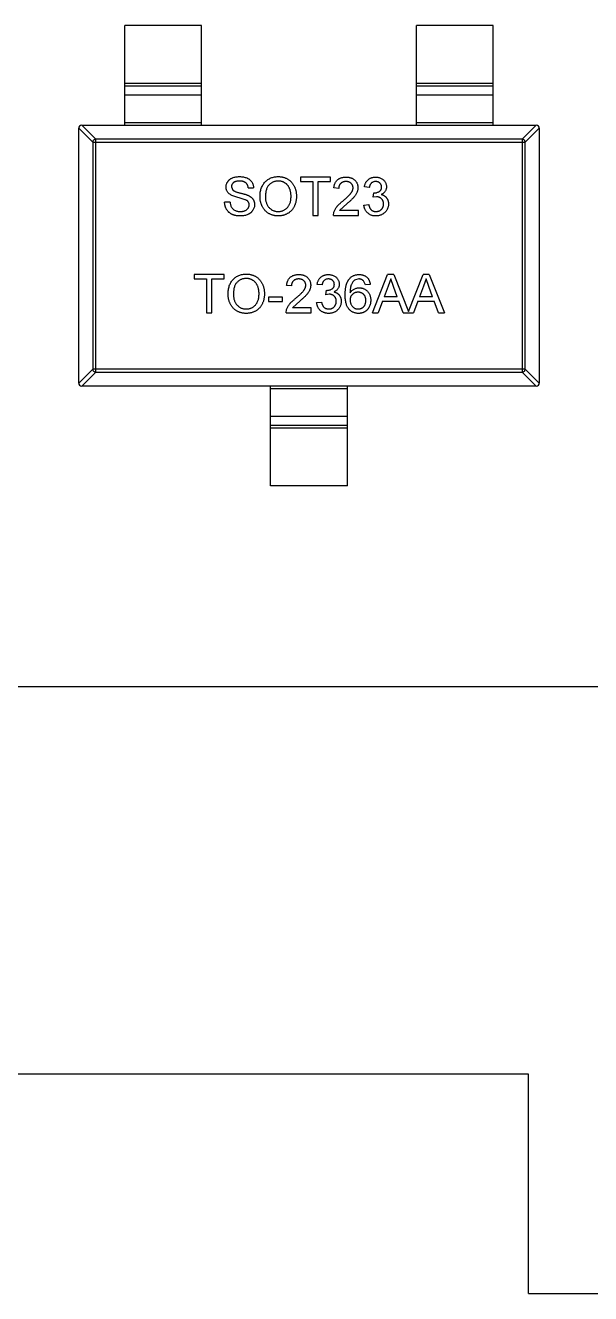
# Model space of a CAD drawing. Header units: inches. Extents: x 246 to 500, y -220 to -17.
# Drawn here: x 469.39 to 473.07, y -170.82 to -162.56 of the extents above; entities that cross this region are included whole.
import ezdxf

# ---------------------------------------------------------------- set-up
doc = ezdxf.new("R2010")
doc.units = ezdxf.units.IN
doc.header["$LTSCALE"] = 1.21
doc.header["$MEASUREMENT"] = 0
doc.layers.get('0').update_dxf_attribs({"linetype": 'CONTINUOUS'})

msp = doc.modelspace()

# ---------------------------------------------------------------- linework, layer by layer
at = {"color": 7, "linetype": 'Continuous'}
for p, q in [((470.54, -162.5586), (470.04, -162.5586)), ((470.04, -163.2086), (470.04, -162.5586)), ((470.54, -163.2086), (470.54, -162.5586)), ((472.44, -162.5586), (471.94, -162.5586)), ((471.94, -163.2086), (471.94, -162.5586)), ((472.44, -163.2086), (472.44, -162.5586)), ((470.04, -162.9347), (470.54, -162.9347)), ((470.54, -162.9545), (470.04, -162.9545)), ((471.94, -162.9347), (472.44, -162.9347)), ((472.44, -162.9545), (471.94, -162.9545)), ((470.54, -163.0126), (470.04, -163.0126)), ((472.44, -163.0126), (471.94, -163.0126)), ((469.7597, -163.2086), (469.8511, -163.3)), ((469.76, -163.2086), (472.72, -163.2086)), ((470.04, -163.1908), (470.54, -163.1908)), ((471.94, -163.1908), (472.44, -163.1908)), ((472.6289, -163.3), (472.7203, -163.2086)), ((469.8314, -163.3197), (469.74, -163.2283)), ((469.74, -164.8886), (469.74, -163.2286)), ((472.6289, -163.3), (469.8511, -163.3)), ((469.8511, -164.8172), (469.8511, -163.3)), ((472.6289, -163.3), (472.6289, -164.8172)), ((472.74, -163.2283), (472.6486, -163.3197)), ((472.74, -163.2286), (472.74, -164.8886)), ((469.8314, -163.3197), (472.6486, -163.3197)), ((469.8314, -163.3197), (469.8314, -164.7975)), ((472.6486, -164.7975), (472.6486, -163.3197)), ((471.3794, -163.5468), (471.1839, -163.5468)), ((471.1839, -163.5468), (471.1839, -163.5756)), ((471.3794, -163.5756), (471.3794, -163.5468)), ((470.7352, -163.6097), (470.7442, -163.6318)), ((470.8442, -163.6173), (470.8794, -163.6173)), ((471.1839, -163.5756), (471.264, -163.5756)), ((471.264, -163.5756), (471.264, -163.7968)), ((471.2993, -163.5756), (471.3794, -163.5756)), ((471.2993, -163.7968), (471.2993, -163.5756)), ((471.4339, -163.6205), (471.4019, -163.6173)), ((471.6326, -163.6141), (471.6006, -163.6109)), ((470.7256, -163.7102), (470.6903, -163.7102)), ((470.8239, -163.6938), (470.7368, -163.6661)), ((471.658, -163.6782), (471.6613, -163.6493)), ((471.6787, -163.6748), (471.658, -163.6782)), ((471.6613, -163.6493), (471.6659, -163.6497)), ((471.3987, -163.7968), (471.402, -163.7745)), ((471.4896, -163.7183), (471.4398, -163.7647)), ((471.5621, -163.7647), (471.4398, -163.7647)), ((471.5621, -163.7968), (471.5621, -163.7647)), ((471.5974, -163.7295), (471.6294, -163.7263)), ((471.264, -163.7968), (471.2993, -163.7968)), ((471.3987, -163.7968), (471.5621, -163.7968)), ((470.6871, -164.1814), (470.4916, -164.1814)), ((470.4916, -164.1814), (470.4916, -164.2102)), ((470.6871, -164.2102), (470.6871, -164.1814)), ((471.6529, -164.4314), (471.7522, -164.1814)), ((471.7919, -164.1814), (471.7522, -164.1814)), ((471.7919, -164.1814), (471.8874, -164.4219)), ((471.8874, -164.4219), (471.9829, -164.1814)), ((472.0227, -164.1814), (471.9829, -164.1814)), ((472.0227, -164.1814), (472.122, -164.4314)), ((470.4916, -164.2102), (470.5717, -164.2102)), ((470.5717, -164.2102), (470.5717, -164.4314)), ((470.607, -164.2102), (470.6871, -164.2102)), ((470.607, -164.4314), (470.607, -164.2102)), ((471.1262, -164.2551), (471.0942, -164.2519)), ((471.3249, -164.2487), (471.2929, -164.2455)), ((471.3503, -164.3128), (471.3536, -164.2839)), ((471.3536, -164.2839), (471.3582, -164.2843)), ((471.5648, -164.2102), (471.5375, -164.2176)), ((471.607, -164.2487), (471.5954, -164.223)), ((471.639, -164.2455), (471.607, -164.2487)), ((471.755, -164.2564), (471.7294, -164.3256)), ((471.7721, -164.2102), (471.755, -164.2564)), ((471.7904, -164.2599), (471.7721, -164.2102)), ((471.8147, -164.3256), (471.7904, -164.2599)), ((471.9857, -164.2564), (471.9602, -164.3256)), ((472.0028, -164.2102), (471.9857, -164.2564)), ((472.0212, -164.2599), (472.0028, -164.2102)), ((472.0455, -164.3256), (472.0212, -164.2599)), ((471.0685, -164.3288), (470.9756, -164.3288)), ((470.9756, -164.3288), (470.9756, -164.3577)), ((470.9756, -164.3577), (471.0685, -164.3577)), ((471.0685, -164.3577), (471.0685, -164.3288)), ((471.1819, -164.353), (471.1321, -164.3993)), ((471.2897, -164.3641), (471.3217, -164.3609)), ((471.371, -164.3094), (471.3503, -164.3128)), ((471.7188, -164.3545), (471.6903, -164.4314)), ((471.7188, -164.3545), (471.8253, -164.3545)), ((471.8147, -164.3256), (471.7294, -164.3256)), ((471.8538, -164.4314), (471.8253, -164.3545)), ((471.9495, -164.3545), (471.9211, -164.4314)), ((471.9495, -164.3545), (472.0561, -164.3545)), ((472.0455, -164.3256), (471.9602, -164.3256)), ((472.0846, -164.4314), (472.0561, -164.3545)), ((470.5717, -164.4314), (470.607, -164.4314)), ((471.091, -164.4314), (471.0943, -164.4091)), ((471.091, -164.4314), (471.2544, -164.4314)), ((471.2544, -164.3993), (471.1321, -164.3993)), ((471.2544, -164.4314), (471.2544, -164.3993)), ((471.6529, -164.4314), (471.6903, -164.4314)), ((471.8538, -164.4314), (471.9211, -164.4314)), ((472.0846, -164.4314), (472.122, -164.4314)), ((469.74, -164.8889), (469.8314, -164.7975)), ((469.8511, -164.8172), (469.7597, -164.9086)), ((472.6486, -164.7975), (469.8314, -164.7975)), ((469.8511, -164.8172), (472.6289, -164.8172)), ((472.7203, -164.9086), (472.6289, -164.8172)), ((472.6486, -164.7975), (472.74, -164.8889)), ((472.72, -164.9086), (469.76, -164.9086)), ((470.99, -165.5586), (470.99, -164.9086)), ((471.49, -164.9264), (470.99, -164.9264)), ((471.49, -165.5586), (471.49, -164.9086)), ((470.99, -165.1046), (471.49, -165.1046)), ((470.99, -165.1626), (471.49, -165.1626)), ((471.49, -165.1825), (470.99, -165.1825)), ((471.49, -165.5586), (470.99, -165.5586)), ((462.1602, -166.8637), (483.9401, -166.8673)), ((472.6702, -169.3886), (467.9402, -169.3886)), ((472.6702, -170.8186), (472.6702, -169.3886)), ((472.6702, -170.8186), (484.3702, -170.8186))]:
    msp.add_line(p, q, dxfattribs=at)
for centre, start, end in [((469.76, -163.2286), 89.99989, 179.99989), ((472.72, -163.2286), 359.99989, 89.99989), ((469.76, -164.8886), 179.99989, 269.99989), ((472.72, -164.8886), 269.99989, 359.99989)]:
    msp.add_arc(centre, 0.02, start, end, dxfattribs=at)
for points, knots in [([(469.8511, -163.3), (469.8486, -163.3001), (469.8435, -163.3012), (469.837, -163.3056), (469.8326, -163.3121), (469.8315, -163.3172), (469.8314, -163.3197)], [0, 0, 0, 0, 0.249032, 0.5, 0.750968, 1, 1, 1, 1]), ([(472.6486, -163.3197), (472.6485, -163.3172), (472.6473, -163.3121), (472.6429, -163.3057), (472.6365, -163.3012), (472.6314, -163.3001), (472.6289, -163.3)], [0, 0, 0, 0, 0.249032, 0.5, 0.750968, 1, 1, 1, 1]), ([(470.6999, -163.612), (470.7001, -163.6089), (470.7003, -163.6028), (470.7024, -163.5937), (470.7057, -163.585), (470.7096, -163.5781), (470.7133, -163.5729), (470.7164, -163.5691), (470.7198, -163.5656), (470.7235, -163.5624), (470.7276, -163.5594), (470.7319, -163.5566), (470.7366, -163.5542), (470.7432, -163.5512), (470.752, -163.5481), (470.763, -163.5455), (470.7747, -163.5439), (470.7827, -163.5437), (470.7867, -163.5436)], [0, 0, 0, 0, 0.074995, 0.149165, 0.223664, 0.300412, 0.33957, 0.378921, 0.418096, 0.45823, 0.498427, 0.539708, 0.582216, 0.625824, 0.715481, 0.807384, 0.901634, 1, 1, 1, 1]), ([(470.7867, -163.5436), (470.7912, -163.5437), (470.7998, -163.5439), (470.8124, -163.5455), (470.8241, -163.5483), (470.8333, -163.5515), (470.8401, -163.5547), (470.845, -163.5572), (470.8495, -163.5601), (470.8536, -163.5633), (470.8575, -163.5666), (470.8611, -163.5703), (470.8644, -163.5742), (470.8683, -163.5798), (470.8725, -163.5871), (470.8762, -163.5967), (470.8787, -163.6068), (470.8792, -163.6137), (470.8794, -163.6173)], [0, 0, 0, 0, 0.100475, 0.195644, 0.286083, 0.372983, 0.415026, 0.456052, 0.495939, 0.535566, 0.574087, 0.612519, 0.651081, 0.689513, 0.766237, 0.84235, 0.919974, 1, 1, 1, 1]), ([(470.9211, -163.6751), (470.9212, -163.6701), (470.9213, -163.6603), (470.9229, -163.6461), (470.9255, -163.6327), (470.9292, -163.6202), (470.9338, -163.6084), (470.9395, -163.5975), (470.9463, -163.5875), (470.954, -163.5783), (470.9627, -163.5702), (470.9719, -163.563), (470.9817, -163.557), (470.9922, -163.5521), (471.0033, -163.5482), (471.0149, -163.5456), (471.0272, -163.5439), (471.0356, -163.5437), (471.0398, -163.5436)], [0, 0, 0, 0, 0.075226, 0.146575, 0.2145, 0.27953, 0.342403, 0.403496, 0.463762, 0.523864, 0.583252, 0.641302, 0.698898, 0.756295, 0.814628, 0.874325, 0.935783, 1, 1, 1, 1]), ([(471.0398, -163.5436), (471.0427, -163.5436), (471.0483, -163.5437), (471.0565, -163.5445), (471.0646, -163.5458), (471.0725, -163.5476), (471.0801, -163.5499), (471.0876, -163.5527), (471.0948, -163.5561), (471.1018, -163.5599), (471.1085, -163.5642), (471.1147, -163.5689), (471.1206, -163.5741), (471.1261, -163.5795), (471.1312, -163.5855), (471.1358, -163.5918), (471.1401, -163.5986), (471.1439, -163.6057), (471.1473, -163.6131), (471.1502, -163.6209), (471.1527, -163.6288), (471.1548, -163.637), (471.1563, -163.6455), (471.1575, -163.6541), (471.1581, -163.6631), (471.1582, -163.6691), (471.1583, -163.6722)], [0, 0, 0, 0, 0.043099, 0.085587, 0.126908, 0.167967, 0.20845, 0.249025, 0.289281, 0.33001, 0.370598, 0.410466, 0.450033, 0.489688, 0.529116, 0.569037, 0.609703, 0.650759, 0.692509, 0.734219, 0.776707, 0.819552, 0.863351, 0.907839, 0.953334, 1, 1, 1, 1]), ([(471.4019, -163.6173), (471.4022, -163.6145), (471.4028, -163.6091), (471.4044, -163.6012), (471.4066, -163.5939), (471.4093, -163.587), (471.4127, -163.5807), (471.4164, -163.5748), (471.4209, -163.5695), (471.4258, -163.5647), (471.4313, -163.5605), (471.4372, -163.5568), (471.4436, -163.5537), (471.4504, -163.5511), (471.4577, -163.5492), (471.4654, -163.5478), (471.4735, -163.5469), (471.4791, -163.5468), (471.482, -163.5468)], [0, 0, 0, 0, 0.070675, 0.137493, 0.201473, 0.262869, 0.32255, 0.380737, 0.43822, 0.495487, 0.553484, 0.611346, 0.670644, 0.731587, 0.794183, 0.859445, 0.928208, 1, 1, 1, 1]), ([(471.482, -163.5468), (471.4849, -163.5468), (471.4905, -163.5469), (471.4987, -163.5479), (471.5065, -163.5494), (471.5138, -163.5516), (471.5206, -163.5544), (471.527, -163.5578), (471.5329, -163.5618), (471.5382, -163.5665), (471.5431, -163.5716), (471.5473, -163.577), (471.5509, -163.5828), (471.5539, -163.5887), (471.5561, -163.5951), (471.5577, -163.6017), (471.5588, -163.6086), (471.5589, -163.6134), (471.5589, -163.6158)], [0, 0, 0, 0, 0.074712, 0.145539, 0.213339, 0.278615, 0.342094, 0.40389, 0.465063, 0.526577, 0.587328, 0.64638, 0.704345, 0.761672, 0.819418, 0.878039, 0.937796, 1, 1, 1, 1]), ([(471.6006, -163.6109), (471.6011, -163.6084), (471.6021, -163.6035), (471.6041, -163.5965), (471.6065, -163.5899), (471.6094, -163.5838), (471.6127, -163.578), (471.6165, -163.5728), (471.6207, -163.5679), (471.6254, -163.5635), (471.6303, -163.5595), (471.6357, -163.5561), (471.6413, -163.5532), (471.6472, -163.5509), (471.6534, -163.549), (471.6599, -163.5477), (471.6667, -163.5469), (471.6713, -163.5468), (471.6737, -163.5468)], [0, 0, 0, 0, 0.071036, 0.139343, 0.204958, 0.268332, 0.330129, 0.390664, 0.450861, 0.510587, 0.570374, 0.629455, 0.687994, 0.747581, 0.807839, 0.870034, 0.93381, 1, 1, 1, 1]), ([(471.6737, -163.5468), (471.677, -163.5469), (471.6834, -163.5471), (471.6928, -163.5487), (471.7018, -163.5514), (471.7103, -163.5552), (471.7182, -163.5598), (471.7252, -163.5653), (471.7312, -163.5716), (471.7361, -163.5787), (471.7399, -163.5862), (471.7428, -163.594), (471.7445, -163.6021), (471.7447, -163.6076), (471.7448, -163.6103)], [0, 0, 0, 0, 0.092054, 0.181008, 0.26913, 0.357137, 0.443549, 0.526433, 0.607453, 0.688385, 0.767854, 0.845531, 0.922529, 1, 1, 1, 1]), ([(470.7368, -163.6661), (470.7339, -163.6645), (470.7282, -163.6614), (470.7206, -163.6559), (470.7141, -163.6498), (470.7089, -163.6431), (470.7048, -163.636), (470.7021, -163.6283), (470.7002, -163.6203), (470.7, -163.6148), (470.6999, -163.612)], [0, 0, 0, 0, 0.144805, 0.279512, 0.406394, 0.527502, 0.645393, 0.761885, 0.878942, 1, 1, 1, 1]), ([(470.7881, -163.5724), (470.7859, -163.5724), (470.7816, -163.5725), (470.7754, -163.573), (470.7696, -163.5739), (470.7643, -163.5751), (470.7595, -163.5766), (470.7551, -163.5784), (470.7512, -163.5807), (470.7478, -163.5833), (470.7448, -163.5861), (470.7423, -163.5891), (470.74, -163.5921), (470.7383, -163.5954), (470.7369, -163.5988), (470.7359, -163.6023), (470.7353, -163.606), (470.7352, -163.6084), (470.7352, -163.6097)], [0, 0, 0, 0, 0.091511, 0.177143, 0.257108, 0.331198, 0.400592, 0.465625, 0.526973, 0.585443, 0.641399, 0.695044, 0.746782, 0.796959, 0.847545, 0.897439, 0.947649, 1, 1, 1, 1]), ([(470.8442, -163.6173), (470.8439, -163.6155), (470.8435, -163.612), (470.8424, -163.6069), (470.8409, -163.6022), (470.8391, -163.5978), (470.8369, -163.5938), (470.8344, -163.5901), (470.8315, -163.5867), (470.8283, -163.5837), (470.8246, -163.581), (470.8206, -163.5787), (470.8162, -163.5768), (470.8113, -163.5752), (470.8061, -163.5739), (470.8005, -163.573), (470.7944, -163.5725), (470.7903, -163.5725), (470.7881, -163.5724)], [0, 0, 0, 0, 0.067155, 0.131403, 0.192732, 0.251253, 0.307704, 0.362699, 0.417778, 0.472304, 0.527873, 0.58523, 0.645057, 0.707952, 0.774434, 0.84494, 0.920404, 1, 1, 1, 1]), ([(471.04, -163.5724), (471.0372, -163.5725), (471.0317, -163.5726), (471.0235, -163.5738), (471.0157, -163.5756), (471.0081, -163.5782), (471.0008, -163.5816), (470.9939, -163.5857), (470.9872, -163.5905), (470.9809, -163.5961), (470.975, -163.6025), (470.97, -163.61), (470.9658, -163.6186), (470.9623, -163.628), (470.9596, -163.6385), (470.9577, -163.6499), (470.9566, -163.6624), (470.9564, -163.671), (470.9563, -163.6755)], [0, 0, 0, 0, 0.055943, 0.110382, 0.164048, 0.216759, 0.269601, 0.323009, 0.377581, 0.433449, 0.490922, 0.550625, 0.613117, 0.679861, 0.751358, 0.828261, 0.910795, 1, 1, 1, 1]), ([(471.123, -163.6719), (471.123, -163.6694), (471.123, -163.6646), (471.1224, -163.6574), (471.1217, -163.6505), (471.1206, -163.6438), (471.1191, -163.6374), (471.1174, -163.6312), (471.1154, -163.6252), (471.113, -163.6195), (471.1104, -163.614), (471.1074, -163.6089), (471.1041, -163.6041), (471.1007, -163.5995), (471.0968, -163.5954), (471.0927, -163.5915), (471.0882, -163.588), (471.0835, -163.5847), (471.0786, -163.5818), (471.0736, -163.5793), (471.0684, -163.5771), (471.063, -163.5755), (471.0574, -163.5741), (471.0518, -163.5731), (471.046, -163.5725), (471.042, -163.5725), (471.04, -163.5724)], [0, 0, 0, 0, 0.050852, 0.099752, 0.147438, 0.194086, 0.239171, 0.28334, 0.326577, 0.368936, 0.410572, 0.451051, 0.490877, 0.530044, 0.568937, 0.607578, 0.64642, 0.685679, 0.724799, 0.763513, 0.802173, 0.84074, 0.879649, 0.919071, 0.959098, 1, 1, 1, 1]), ([(471.4813, -163.5756), (471.4796, -163.5757), (471.4761, -163.5757), (471.4712, -163.5763), (471.4665, -163.5772), (471.462, -163.5785), (471.4578, -163.5802), (471.4539, -163.5823), (471.4502, -163.5847), (471.4469, -163.5875), (471.4439, -163.5906), (471.4412, -163.594), (471.439, -163.5977), (471.4372, -163.6017), (471.4357, -163.606), (471.4347, -163.6106), (471.4341, -163.6154), (471.434, -163.6188), (471.4339, -163.6205)], [0, 0, 0, 0, 0.070696, 0.138358, 0.20337, 0.2657, 0.327256, 0.386512, 0.445858, 0.505173, 0.56378, 0.622343, 0.680824, 0.739795, 0.800801, 0.864239, 0.930631, 1, 1, 1, 1]), ([(471.4597, -163.7033), (471.4629, -163.7006), (471.4691, -163.6953), (471.4778, -163.6876), (471.4858, -163.6804), (471.4929, -163.6737), (471.4992, -163.6674), (471.5046, -163.6616), (471.5093, -163.6564), (471.5132, -163.6515), (471.5165, -163.6469), (471.5193, -163.6424), (471.5216, -163.6379), (471.5235, -163.6335), (471.525, -163.6291), (471.5261, -163.6247), (471.5268, -163.6204), (471.5268, -163.6175), (471.5269, -163.6161)], [0, 0, 0, 0, 0.11141, 0.214526, 0.309417, 0.396087, 0.474284, 0.544374, 0.60642, 0.660582, 0.709794, 0.756451, 0.800767, 0.843168, 0.884295, 0.923885, 0.962359, 1, 1, 1, 1]), ([(471.5269, -163.6161), (471.5268, -163.6147), (471.5268, -163.6119), (471.5261, -163.6079), (471.5252, -163.604), (471.5238, -163.6003), (471.522, -163.5968), (471.5198, -163.5934), (471.5172, -163.5903), (471.5143, -163.5873), (471.511, -163.5845), (471.5074, -163.5822), (471.5037, -163.5801), (471.4997, -163.5784), (471.4954, -163.5772), (471.4909, -163.5763), (471.4862, -163.5757), (471.4829, -163.5757), (471.4813, -163.5756)], [0, 0, 0, 0, 0.061762, 0.121174, 0.179421, 0.236843, 0.294322, 0.353191, 0.412721, 0.474522, 0.537057, 0.599591, 0.662367, 0.725246, 0.790316, 0.857724, 0.927232, 1, 1, 1, 1]), ([(471.5589, -163.6158), (471.5588, -163.6183), (471.5587, -163.6232), (471.5576, -163.6306), (471.5558, -163.6379), (471.5533, -163.6453), (471.55, -163.6526), (471.5458, -163.6601), (471.5406, -163.6678), (471.5355, -163.6743), (471.5308, -163.6798), (471.5267, -163.6843), (471.5219, -163.6891), (471.5166, -163.6943), (471.5107, -163.6998), (471.5042, -163.7057), (471.4971, -163.7119), (471.4921, -163.7162), (471.4896, -163.7183)], [0, 0, 0, 0, 0.057945, 0.116018, 0.174826, 0.234683, 0.296827, 0.364061, 0.436192, 0.51426, 0.556976, 0.604856, 0.657675, 0.715751, 0.77884, 0.847501, 0.921228, 1, 1, 1, 1]), ([(471.6747, -163.5756), (471.672, -163.5757), (471.6668, -163.5759), (471.6594, -163.5778), (471.6527, -163.5808), (471.6477, -163.5844), (471.6442, -163.5877), (471.6418, -163.5906), (471.6396, -163.5938), (471.6377, -163.5973), (471.6361, -163.6011), (471.6346, -163.6051), (471.6335, -163.6095), (471.6329, -163.6125), (471.6326, -163.6141)], [0, 0, 0, 0, 0.127797, 0.246795, 0.362284, 0.477652, 0.536237, 0.59559, 0.656344, 0.719085, 0.784349, 0.852876, 0.924551, 1, 1, 1, 1]), ([(471.6659, -163.6497), (471.6688, -163.6496), (471.6746, -163.6493), (471.683, -163.6475), (471.691, -163.6446), (471.6972, -163.6412), (471.7018, -163.6379), (471.7047, -163.635), (471.7073, -163.6319), (471.7092, -163.6284), (471.7109, -163.6246), (471.7119, -163.6204), (471.7127, -163.616), (471.7127, -163.6129), (471.7128, -163.6114)], [0, 0, 0, 0, 0.129789, 0.254605, 0.378435, 0.50292, 0.565018, 0.624848, 0.683448, 0.742765, 0.802757, 0.86522, 0.930779, 1, 1, 1, 1]), ([(471.7128, -163.6114), (471.7127, -163.6101), (471.7127, -163.6076), (471.7122, -163.604), (471.7113, -163.6005), (471.7102, -163.5972), (471.7087, -163.5941), (471.7068, -163.5911), (471.7046, -163.5883), (471.7021, -163.5857), (471.6994, -163.5833), (471.6964, -163.5813), (471.6933, -163.5795), (471.6899, -163.5781), (471.6864, -163.577), (471.6827, -163.5762), (471.6788, -163.5757), (471.6761, -163.5756), (471.6747, -163.5756)], [0, 0, 0, 0, 0.065093, 0.127304, 0.188122, 0.247131, 0.306077, 0.365678, 0.426103, 0.487841, 0.550317, 0.611805, 0.672737, 0.734883, 0.79768, 0.862475, 0.929775, 1, 1, 1, 1]), ([(471.7448, -163.6103), (471.7447, -163.6129), (471.7445, -163.618), (471.7429, -163.6255), (471.7401, -163.6326), (471.7363, -163.6394), (471.7315, -163.6456), (471.7255, -163.6511), (471.7186, -163.656), (471.7134, -163.6586), (471.7107, -163.6599)], [0, 0, 0, 0, 0.121951, 0.240787, 0.35855, 0.479066, 0.601519, 0.727551, 0.859932, 1, 1, 1, 1]), ([(470.795, -163.8), (470.7923, -163.7999), (470.787, -163.7999), (470.7792, -163.7994), (470.7716, -163.7986), (470.7645, -163.7975), (470.7577, -163.7959), (470.7512, -163.7941), (470.745, -163.7921), (470.7392, -163.7896), (470.7337, -163.7868), (470.7285, -163.7837), (470.7236, -163.7802), (470.719, -163.7764), (470.7147, -163.7723), (470.7107, -163.7678), (470.7071, -163.763), (470.7037, -163.7579), (470.7007, -163.7526), (470.6981, -163.7471), (470.6958, -163.7413), (470.694, -163.7354), (470.6924, -163.7294), (470.6914, -163.7232), (470.6906, -163.7168), (470.6904, -163.7124), (470.6903, -163.7102)], [0, 0, 0, 0, 0.052493, 0.102825, 0.151397, 0.198033, 0.242876, 0.285999, 0.327849, 0.368395, 0.407852, 0.446838, 0.485166, 0.523341, 0.561602, 0.59992, 0.638496, 0.677791, 0.71729, 0.756605, 0.796068, 0.835886, 0.875714, 0.916263, 0.95776, 1, 1, 1, 1]), ([(470.7256, -163.7102), (470.726, -163.7134), (470.7267, -163.7195), (470.7288, -163.7281), (470.7315, -163.7358), (470.7348, -163.7428), (470.7392, -163.749), (470.7445, -163.7545), (470.7509, -163.7593), (470.7582, -163.7635), (470.7663, -163.7669), (470.7749, -163.7694), (470.784, -163.7708), (470.7903, -163.771), (470.7935, -163.7711)], [0, 0, 0, 0, 0.093796, 0.180188, 0.260363, 0.334847, 0.407093, 0.481448, 0.559271, 0.64227, 0.728586, 0.815978, 0.906035, 1, 1, 1, 1]), ([(470.7442, -163.6318), (470.745, -163.6325), (470.7469, -163.6342), (470.7505, -163.6363), (470.7549, -163.6385), (470.7603, -163.6407), (470.7665, -163.6429), (470.7735, -163.6451), (470.7815, -163.6474), (470.7901, -163.6495), (470.7988, -163.6517), (470.807, -163.6539), (470.8146, -163.6559), (470.8215, -163.6579), (470.8277, -163.6598), (470.8333, -163.6618), (470.8381, -163.6635), (470.8411, -163.6648), (470.8425, -163.6654)], [0, 0, 0, 0, 0.032743, 0.07241, 0.119611, 0.174673, 0.237345, 0.308352, 0.38763, 0.474784, 0.563332, 0.645136, 0.720203, 0.789134, 0.851497, 0.907331, 0.956969, 1, 1, 1, 1]), ([(470.8506, -163.7275), (470.8505, -163.7257), (470.8503, -163.7222), (470.8493, -163.717), (470.8472, -163.7123), (470.8446, -163.7079), (470.8409, -163.7038), (470.8362, -163.7), (470.8305, -163.6966), (470.8262, -163.6947), (470.8239, -163.6938)], [0, 0, 0, 0, 0.117768, 0.230176, 0.339843, 0.450625, 0.566943, 0.696021, 0.839438, 1, 1, 1, 1]), ([(470.8425, -163.6654), (470.8443, -163.6662), (470.8478, -163.6678), (470.8528, -163.6706), (470.8575, -163.6735), (470.8617, -163.6765), (470.8657, -163.6798), (470.8692, -163.6832), (470.8725, -163.6868), (470.8752, -163.6906), (470.8778, -163.6944), (470.8799, -163.6985), (470.8817, -163.7027), (470.8833, -163.707), (470.8844, -163.7115), (470.8853, -163.7162), (470.8858, -163.7209), (470.8858, -163.7242), (470.8858, -163.7258)], [0, 0, 0, 0, 0.074931, 0.147078, 0.216364, 0.282503, 0.346688, 0.408836, 0.469262, 0.528432, 0.587001, 0.644416, 0.702189, 0.759767, 0.81849, 0.877633, 0.93802, 1, 1, 1, 1]), ([(471.0397, -163.8), (471.0368, -163.7999), (471.0311, -163.7998), (471.0227, -163.799), (471.0145, -163.7977), (471.0065, -163.7959), (470.9988, -163.7935), (470.9913, -163.7905), (470.984, -163.7871), (470.9771, -163.7832), (470.9704, -163.7788), (470.9641, -163.774), (470.9582, -163.7688), (470.9528, -163.7631), (470.9478, -163.7572), (470.9432, -163.7508), (470.939, -163.7441), (470.9352, -163.7369), (470.9319, -163.7296), (470.9291, -163.7221), (470.9266, -163.7146), (470.9246, -163.7069), (470.923, -163.699), (470.9219, -163.6912), (470.9212, -163.6831), (470.9211, -163.6778), (470.9211, -163.6751)], [0, 0, 0, 0, 0.044697, 0.088534, 0.131409, 0.173814, 0.215715, 0.257247, 0.298848, 0.340604, 0.382029, 0.42297, 0.463632, 0.504048, 0.544591, 0.584964, 0.626265, 0.667979, 0.709943, 0.751382, 0.792619, 0.833948, 0.875008, 0.916446, 0.957907, 1, 1, 1, 1]), ([(470.9563, -163.6755), (470.9564, -163.6791), (470.9565, -163.6861), (470.9577, -163.6964), (470.9595, -163.7061), (470.9621, -163.7152), (470.9655, -163.7237), (470.9695, -163.7316), (470.9744, -163.7389), (470.9799, -163.7456), (470.986, -163.7516), (470.9925, -163.7568), (470.9994, -163.7612), (471.0067, -163.7649), (471.0144, -163.7677), (471.0224, -163.7697), (471.0309, -163.7709), (471.0366, -163.7711), (471.0395, -163.7711)], [0, 0, 0, 0, 0.075964, 0.148125, 0.217201, 0.2833, 0.347202, 0.4093, 0.470426, 0.531588, 0.591739, 0.650258, 0.707303, 0.764208, 0.821148, 0.879119, 0.938423, 1, 1, 1, 1]), ([(471.0395, -163.7711), (471.0425, -163.7711), (471.0483, -163.7709), (471.0569, -163.7697), (471.065, -163.7676), (471.0728, -163.7648), (471.0801, -163.7611), (471.087, -163.7567), (471.0935, -163.7514), (471.0996, -163.7454), (471.1051, -163.7385), (471.11, -163.731), (471.114, -163.7228), (471.1174, -163.714), (471.1199, -163.7044), (471.1217, -163.6941), (471.1228, -163.6832), (471.123, -163.6758), (471.123, -163.6719)], [0, 0, 0, 0, 0.061055, 0.119545, 0.176806, 0.232956, 0.288583, 0.344667, 0.401662, 0.46054, 0.520477, 0.581213, 0.643431, 0.707961, 0.775371, 0.846414, 0.921152, 1, 1, 1, 1]), ([(471.1583, -163.6722), (471.1582, -163.6753), (471.1581, -163.6814), (471.1574, -163.6905), (471.1562, -163.6993), (471.1546, -163.7079), (471.1524, -163.7162), (471.1498, -163.7243), (471.1467, -163.7321), (471.1431, -163.7396), (471.1392, -163.7468), (471.1347, -163.7536), (471.1299, -163.7599), (471.1248, -163.7658), (471.1191, -163.7713), (471.1131, -163.7762), (471.1067, -163.7808), (471.0999, -163.7848), (471.0929, -163.7883), (471.0857, -163.7914), (471.0784, -163.7941), (471.0709, -163.7963), (471.0633, -163.7979), (471.0555, -163.7991), (471.0477, -163.7998), (471.0424, -163.7999), (471.0397, -163.8)], [0, 0, 0, 0, 0.04756, 0.093962, 0.139112, 0.183626, 0.227457, 0.270703, 0.313611, 0.35626, 0.398366, 0.439557, 0.480045, 0.519888, 0.559658, 0.599421, 0.639208, 0.679668, 0.72002, 0.759859, 0.79956, 0.839199, 0.878956, 0.918794, 0.959083, 1, 1, 1, 1]), ([(471.402, -163.7745), (471.4031, -163.7716), (471.4052, -163.7656), (471.4096, -163.757), (471.4148, -163.7485), (471.4198, -163.7415), (471.4244, -163.736), (471.4282, -163.7316), (471.4325, -163.7271), (471.4371, -163.7226), (471.4422, -163.7179), (471.4476, -163.7131), (471.4535, -163.7082), (471.4576, -163.7049), (471.4597, -163.7033)], [0, 0, 0, 0, 0.100388, 0.204407, 0.310686, 0.422157, 0.480685, 0.543238, 0.6095, 0.679555, 0.753841, 0.831641, 0.913813, 1, 1, 1, 1]), ([(471.7256, -163.7213), (471.7255, -163.7196), (471.7255, -163.7164), (471.7249, -163.7117), (471.7238, -163.7071), (471.7223, -163.7029), (471.7205, -163.6988), (471.7182, -163.6949), (471.7155, -163.6913), (471.7124, -163.6879), (471.709, -163.6848), (471.7053, -163.6821), (471.7015, -163.6799), (471.6973, -163.678), (471.693, -163.6765), (471.6884, -163.6755), (471.6836, -163.6749), (471.6804, -163.6748), (471.6787, -163.6748)], [0, 0, 0, 0, 0.067051, 0.13118, 0.193722, 0.254499, 0.314763, 0.375117, 0.436023, 0.498297, 0.560571, 0.621619, 0.681973, 0.742853, 0.804272, 0.867473, 0.932273, 1, 1, 1, 1]), ([(471.7107, -163.6599), (471.7125, -163.6604), (471.716, -163.6612), (471.7211, -163.6631), (471.7258, -163.6652), (471.7303, -163.6677), (471.7345, -163.6706), (471.7384, -163.6737), (471.7419, -163.6773), (471.7452, -163.6812), (471.7481, -163.6853), (471.7506, -163.6897), (471.7528, -163.6944), (471.7546, -163.6993), (471.756, -163.7045), (471.7569, -163.71), (471.7575, -163.7157), (471.7576, -163.7196), (471.7576, -163.7215)], [0, 0, 0, 0, 0.065828, 0.128938, 0.190858, 0.251186, 0.310974, 0.37005, 0.429672, 0.489507, 0.549975, 0.610075, 0.670915, 0.732909, 0.796711, 0.861825, 0.929892, 1, 1, 1, 1]), ([(470.7935, -163.7711), (470.7963, -163.7711), (470.8018, -163.771), (470.8098, -163.7697), (470.8173, -163.768), (470.8242, -163.7654), (470.8304, -163.7622), (470.8359, -163.7583), (470.8405, -163.754), (470.8441, -163.749), (470.847, -163.7438), (470.8491, -163.7385), (470.8503, -163.733), (470.8505, -163.7293), (470.8506, -163.7275)], [0, 0, 0, 0, 0.105584, 0.205868, 0.300947, 0.393002, 0.480949, 0.562874, 0.641461, 0.717742, 0.791772, 0.862716, 0.931777, 1, 1, 1, 1]), ([(470.8858, -163.7258), (470.8857, -163.7291), (470.8854, -163.7356), (470.8832, -163.7451), (470.8797, -163.7544), (470.8756, -163.7617), (470.8717, -163.7674), (470.8685, -163.7714), (470.8648, -163.7751), (470.861, -163.7787), (470.8568, -163.782), (470.8523, -163.785), (470.8475, -163.7878), (470.8406, -163.7912), (470.8315, -163.7948), (470.8199, -163.7977), (470.8077, -163.7997), (470.7993, -163.7999), (470.795, -163.8)], [0, 0, 0, 0, 0.074816, 0.148535, 0.223872, 0.301297, 0.340894, 0.38034, 0.420127, 0.45995, 0.500831, 0.541907, 0.584439, 0.62808, 0.717267, 0.80786, 0.901925, 1, 1, 1, 1]), ([(471.6751, -163.8), (471.6725, -163.7999), (471.6674, -163.7998), (471.6598, -163.7988), (471.6525, -163.7974), (471.6457, -163.7952), (471.6391, -163.7924), (471.6329, -163.789), (471.6271, -163.785), (471.6216, -163.7804), (471.6166, -163.7753), (471.6121, -163.7699), (471.6082, -163.764), (471.6048, -163.7578), (471.6021, -163.7512), (471.5999, -163.7443), (471.5983, -163.737), (471.5977, -163.732), (471.5974, -163.7295)], [0, 0, 0, 0, 0.067794, 0.133464, 0.196934, 0.258481, 0.319787, 0.380431, 0.44099, 0.502867, 0.564806, 0.625526, 0.685604, 0.746041, 0.807347, 0.869717, 0.93379, 1, 1, 1, 1]), ([(471.6294, -163.7263), (471.6299, -163.7282), (471.6307, -163.7319), (471.6323, -163.7372), (471.634, -163.7422), (471.636, -163.7467), (471.6381, -163.7508), (471.6405, -163.7545), (471.643, -163.7578), (471.6458, -163.7606), (471.6488, -163.7631), (471.652, -163.7653), (471.6555, -163.7671), (471.6592, -163.7685), (471.6631, -163.7697), (471.6673, -163.7705), (471.6717, -163.7711), (471.6747, -163.7711), (471.6763, -163.7711)], [0, 0, 0, 0, 0.082566, 0.15976, 0.233155, 0.301356, 0.365752, 0.426437, 0.484185, 0.539549, 0.593156, 0.647048, 0.701446, 0.757, 0.81384, 0.873058, 0.934963, 1, 1, 1, 1]), ([(471.7576, -163.7215), (471.7576, -163.7242), (471.7574, -163.7295), (471.7563, -163.7373), (471.7545, -163.7447), (471.7519, -163.7519), (471.7486, -163.7588), (471.7445, -163.7653), (471.7397, -163.7715), (471.7343, -163.7773), (471.7284, -163.7826), (471.7219, -163.7873), (471.7151, -163.7912), (471.7078, -163.7944), (471.7002, -163.7969), (471.6922, -163.7987), (471.6838, -163.7998), (471.6781, -163.7999), (471.6751, -163.8)], [0, 0, 0, 0, 0.063503, 0.124805, 0.18492, 0.244376, 0.303775, 0.364133, 0.425376, 0.488388, 0.551743, 0.61386, 0.67564, 0.737737, 0.800417, 0.864658, 0.930985, 1, 1, 1, 1]), ([(471.6763, -163.7711), (471.6781, -163.7711), (471.6817, -163.771), (471.6869, -163.7703), (471.6918, -163.7692), (471.6964, -163.7676), (471.7008, -163.7656), (471.7049, -163.7631), (471.7087, -163.7602), (471.7122, -163.7569), (471.7153, -163.7532), (471.7181, -163.7493), (471.7204, -163.7451), (471.7223, -163.7408), (471.7238, -163.7362), (471.7248, -163.7314), (471.7255, -163.7264), (471.7255, -163.723), (471.7256, -163.7213)], [0, 0, 0, 0, 0.069461, 0.135658, 0.19962, 0.261651, 0.322053, 0.38234, 0.443223, 0.50493, 0.56682, 0.6276, 0.687476, 0.747351, 0.808174, 0.870133, 0.933721, 1, 1, 1, 1]), ([(470.7128, -164.3097), (470.7128, -164.3047), (470.713, -164.2949), (470.7146, -164.2807), (470.7172, -164.2673), (470.7208, -164.2548), (470.7255, -164.2431), (470.7311, -164.2321), (470.738, -164.2221), (470.7457, -164.213), (470.7543, -164.2048), (470.7635, -164.1976), (470.7734, -164.1916), (470.7838, -164.1867), (470.7949, -164.1829), (470.8066, -164.1802), (470.8188, -164.1785), (470.8272, -164.1783), (470.8315, -164.1782)], [0, 0, 0, 0, 0.075226, 0.146575, 0.2145, 0.27953, 0.342403, 0.403496, 0.463762, 0.523864, 0.583252, 0.641302, 0.698898, 0.756295, 0.814628, 0.874325, 0.935783, 1, 1, 1, 1]), ([(470.8317, -164.207), (470.8289, -164.2071), (470.8233, -164.2072), (470.8152, -164.2084), (470.8073, -164.2102), (470.7997, -164.2128), (470.7925, -164.2162), (470.7856, -164.2203), (470.7789, -164.2251), (470.7725, -164.2307), (470.7666, -164.2371), (470.7616, -164.2447), (470.7574, -164.2532), (470.7539, -164.2626), (470.7512, -164.2731), (470.7494, -164.2846), (470.7482, -164.297), (470.7481, -164.3056), (470.748, -164.3101)], [0, 0, 0, 0, 0.055943, 0.110382, 0.164048, 0.216759, 0.269601, 0.323009, 0.377581, 0.433449, 0.490922, 0.550625, 0.613117, 0.679861, 0.751358, 0.828261, 0.910795, 1, 1, 1, 1]), ([(470.8315, -164.1782), (470.8343, -164.1782), (470.8399, -164.1783), (470.8482, -164.1791), (470.8563, -164.1804), (470.8641, -164.1822), (470.8718, -164.1845), (470.8793, -164.1873), (470.8864, -164.1907), (470.8934, -164.1945), (470.9001, -164.1988), (470.9064, -164.2035), (470.9123, -164.2087), (470.9178, -164.2141), (470.9228, -164.2201), (470.9275, -164.2264), (470.9318, -164.2332), (470.9356, -164.2403), (470.939, -164.2477), (470.9419, -164.2555), (470.9444, -164.2634), (470.9464, -164.2716), (470.9479, -164.2801), (470.9491, -164.2888), (470.9498, -164.2977), (470.9499, -164.3037), (470.9499, -164.3068)], [0, 0, 0, 0, 0.043099, 0.085587, 0.126908, 0.167967, 0.20845, 0.249025, 0.289281, 0.33001, 0.370598, 0.410466, 0.450033, 0.489688, 0.529116, 0.569037, 0.609703, 0.650759, 0.692509, 0.734219, 0.776707, 0.819552, 0.863351, 0.907839, 0.953334, 1, 1, 1, 1]), ([(470.9147, -164.3065), (470.9147, -164.3041), (470.9146, -164.2992), (470.9141, -164.2921), (470.9134, -164.2851), (470.9123, -164.2784), (470.9108, -164.272), (470.9091, -164.2658), (470.907, -164.2598), (470.9047, -164.2541), (470.9021, -164.2487), (470.8991, -164.2435), (470.8958, -164.2387), (470.8923, -164.2342), (470.8884, -164.23), (470.8843, -164.2261), (470.8799, -164.2226), (470.8752, -164.2193), (470.8703, -164.2164), (470.8652, -164.2139), (470.86, -164.2117), (470.8546, -164.2101), (470.8491, -164.2087), (470.8434, -164.2077), (470.8376, -164.2072), (470.8337, -164.2071), (470.8317, -164.207)], [0, 0, 0, 0, 0.050852, 0.099752, 0.147438, 0.194086, 0.239171, 0.28334, 0.326577, 0.368936, 0.410572, 0.451051, 0.490877, 0.530044, 0.568937, 0.607578, 0.64642, 0.685679, 0.724799, 0.763513, 0.802173, 0.84074, 0.879649, 0.919071, 0.959098, 1, 1, 1, 1]), ([(471.0942, -164.2519), (471.0945, -164.2491), (471.0951, -164.2437), (471.0967, -164.2358), (471.099, -164.2285), (471.1016, -164.2216), (471.105, -164.2153), (471.1088, -164.2094), (471.1132, -164.2041), (471.1181, -164.1993), (471.1236, -164.1951), (471.1295, -164.1914), (471.1359, -164.1883), (471.1427, -164.1858), (471.15, -164.1838), (471.1577, -164.1824), (471.1658, -164.1816), (471.1714, -164.1814), (471.1743, -164.1814)], [0, 0, 0, 0, 0.070675, 0.137493, 0.201473, 0.262869, 0.32255, 0.380737, 0.43822, 0.495487, 0.553484, 0.611346, 0.670644, 0.731587, 0.794183, 0.859445, 0.928208, 1, 1, 1, 1]), ([(471.1743, -164.1814), (471.1772, -164.1814), (471.1828, -164.1815), (471.191, -164.1825), (471.1988, -164.1841), (471.2061, -164.1862), (471.2129, -164.189), (471.2193, -164.1924), (471.2252, -164.1965), (471.2305, -164.2011), (471.2354, -164.2062), (471.2396, -164.2116), (471.2432, -164.2174), (471.2462, -164.2234), (471.2484, -164.2297), (471.25, -164.2363), (471.2511, -164.2433), (471.2512, -164.248), (471.2512, -164.2504)], [0, 0, 0, 0, 0.074712, 0.145539, 0.213339, 0.278615, 0.342094, 0.40389, 0.465063, 0.526577, 0.587328, 0.64638, 0.704345, 0.761672, 0.819418, 0.878039, 0.937796, 1, 1, 1, 1]), ([(471.2929, -164.2455), (471.2934, -164.243), (471.2944, -164.2381), (471.2964, -164.2311), (471.2988, -164.2245), (471.3018, -164.2184), (471.305, -164.2127), (471.3088, -164.2074), (471.313, -164.2025), (471.3177, -164.1981), (471.3227, -164.1941), (471.328, -164.1907), (471.3336, -164.1878), (471.3395, -164.1855), (471.3457, -164.1836), (471.3522, -164.1824), (471.359, -164.1815), (471.3636, -164.1814), (471.366, -164.1814)], [0, 0, 0, 0, 0.071036, 0.139343, 0.204958, 0.268332, 0.330129, 0.390664, 0.450861, 0.510587, 0.570374, 0.629455, 0.687994, 0.747581, 0.807839, 0.870034, 0.93381, 1, 1, 1, 1]), ([(471.366, -164.1814), (471.3693, -164.1815), (471.3757, -164.1817), (471.3851, -164.1833), (471.3941, -164.1861), (471.4026, -164.1898), (471.4105, -164.1944), (471.4175, -164.1999), (471.4235, -164.2062), (471.4284, -164.2133), (471.4322, -164.2208), (471.4351, -164.2286), (471.4368, -164.2367), (471.437, -164.2422), (471.4371, -164.2449)], [0, 0, 0, 0, 0.092054, 0.181008, 0.26913, 0.357137, 0.443549, 0.526433, 0.607453, 0.688385, 0.767854, 0.845531, 0.922529, 1, 1, 1, 1]), ([(471.5028, -164.2098), (471.5048, -164.2075), (471.5088, -164.203), (471.5156, -164.1972), (471.5229, -164.1923), (471.5307, -164.1883), (471.539, -164.1852), (471.5478, -164.183), (471.5572, -164.1816), (471.5636, -164.1815), (471.5669, -164.1814)], [0, 0, 0, 0, 0.125625, 0.247619, 0.368528, 0.488104, 0.609878, 0.735382, 0.864448, 1, 1, 1, 1]), ([(471.5669, -164.1814), (471.5693, -164.1814), (471.5741, -164.1815), (471.5811, -164.1823), (471.5878, -164.1837), (471.5942, -164.1855), (471.6001, -164.188), (471.6058, -164.1908), (471.6112, -164.1943), (471.6161, -164.1983), (471.6207, -164.2028), (471.6248, -164.2077), (471.6284, -164.213), (471.6315, -164.2187), (471.6341, -164.2248), (471.6363, -164.2313), (471.638, -164.2383), (471.6387, -164.243), (471.639, -164.2455)], [0, 0, 0, 0, 0.068499, 0.134572, 0.198208, 0.259784, 0.319951, 0.379508, 0.438814, 0.498497, 0.558182, 0.617438, 0.677522, 0.737959, 0.80033, 0.86409, 0.930622, 1, 1, 1, 1]), ([(471.1736, -164.2102), (471.1719, -164.2103), (471.1685, -164.2103), (471.1635, -164.2109), (471.1588, -164.2118), (471.1543, -164.2131), (471.1501, -164.2148), (471.1462, -164.2169), (471.1425, -164.2193), (471.1392, -164.2221), (471.1362, -164.2252), (471.1335, -164.2286), (471.1313, -164.2323), (471.1295, -164.2363), (471.128, -164.2406), (471.127, -164.2452), (471.1264, -164.2501), (471.1263, -164.2534), (471.1262, -164.2551)], [0, 0, 0, 0, 0.070696, 0.138358, 0.20337, 0.2657, 0.327256, 0.386512, 0.445858, 0.505173, 0.56378, 0.622343, 0.680824, 0.739795, 0.800801, 0.864239, 0.930631, 1, 1, 1, 1]), ([(471.152, -164.3379), (471.1552, -164.3352), (471.1614, -164.33), (471.1701, -164.3222), (471.1781, -164.315), (471.1852, -164.3083), (471.1915, -164.302), (471.197, -164.2963), (471.2017, -164.291), (471.2055, -164.2861), (471.2088, -164.2815), (471.2116, -164.277), (471.2139, -164.2725), (471.2158, -164.2681), (471.2173, -164.2637), (471.2184, -164.2593), (471.2191, -164.255), (471.2191, -164.2521), (471.2192, -164.2507)], [0, 0, 0, 0, 0.11141, 0.214526, 0.309417, 0.396087, 0.474284, 0.544374, 0.60642, 0.660582, 0.709794, 0.756451, 0.800767, 0.843168, 0.884295, 0.923885, 0.962359, 1, 1, 1, 1]), ([(471.2192, -164.2507), (471.2191, -164.2493), (471.2191, -164.2465), (471.2184, -164.2425), (471.2175, -164.2386), (471.2161, -164.2349), (471.2143, -164.2314), (471.2121, -164.2281), (471.2095, -164.2249), (471.2066, -164.2219), (471.2034, -164.2191), (471.1998, -164.2168), (471.196, -164.2147), (471.192, -164.213), (471.1877, -164.2118), (471.1832, -164.2109), (471.1785, -164.2103), (471.1752, -164.2103), (471.1736, -164.2102)], [0, 0, 0, 0, 0.061762, 0.121174, 0.179421, 0.236843, 0.294322, 0.353191, 0.412721, 0.474522, 0.537057, 0.599591, 0.662367, 0.725246, 0.790316, 0.857724, 0.927232, 1, 1, 1, 1]), ([(471.2512, -164.2504), (471.2512, -164.2529), (471.251, -164.2578), (471.2499, -164.2652), (471.2481, -164.2725), (471.2457, -164.2799), (471.2423, -164.2872), (471.2381, -164.2948), (471.2329, -164.3024), (471.2278, -164.309), (471.2232, -164.3144), (471.219, -164.3189), (471.2142, -164.3237), (471.2089, -164.3289), (471.203, -164.3344), (471.1965, -164.3404), (471.1894, -164.3465), (471.1844, -164.3508), (471.1819, -164.353)], [0, 0, 0, 0, 0.057945, 0.116018, 0.174826, 0.234683, 0.296827, 0.364061, 0.436192, 0.51426, 0.556976, 0.604856, 0.657675, 0.715751, 0.77884, 0.847501, 0.921228, 1, 1, 1, 1]), ([(471.367, -164.2102), (471.3643, -164.2103), (471.3591, -164.2105), (471.3517, -164.2124), (471.345, -164.2154), (471.34, -164.219), (471.3365, -164.2224), (471.3341, -164.2252), (471.3319, -164.2284), (471.33, -164.2319), (471.3284, -164.2357), (471.3269, -164.2397), (471.3258, -164.2441), (471.3252, -164.2471), (471.3249, -164.2487)], [0, 0, 0, 0, 0.127797, 0.246795, 0.362284, 0.477652, 0.536237, 0.59559, 0.656344, 0.719085, 0.784349, 0.852876, 0.924551, 1, 1, 1, 1]), ([(471.3582, -164.2843), (471.3611, -164.2842), (471.3669, -164.284), (471.3753, -164.2821), (471.3833, -164.2792), (471.3895, -164.2758), (471.3941, -164.2726), (471.397, -164.2696), (471.3996, -164.2665), (471.4015, -164.263), (471.4032, -164.2592), (471.4042, -164.255), (471.405, -164.2506), (471.405, -164.2476), (471.4051, -164.246)], [0, 0, 0, 0, 0.129789, 0.254605, 0.378435, 0.50292, 0.565018, 0.624848, 0.683448, 0.742765, 0.802757, 0.86522, 0.930779, 1, 1, 1, 1]), ([(471.4051, -164.246), (471.405, -164.2447), (471.405, -164.2422), (471.4045, -164.2386), (471.4036, -164.2351), (471.4025, -164.2318), (471.401, -164.2287), (471.3991, -164.2258), (471.3969, -164.2229), (471.3944, -164.2204), (471.3917, -164.2179), (471.3887, -164.2159), (471.3856, -164.2141), (471.3822, -164.2127), (471.3787, -164.2116), (471.375, -164.2108), (471.3711, -164.2103), (471.3684, -164.2103), (471.367, -164.2102)], [0, 0, 0, 0, 0.065093, 0.127304, 0.188122, 0.247131, 0.306077, 0.365678, 0.426103, 0.487841, 0.550317, 0.611805, 0.672737, 0.734883, 0.79768, 0.862475, 0.929775, 1, 1, 1, 1]), ([(471.4371, -164.2449), (471.437, -164.2475), (471.4368, -164.2527), (471.4352, -164.2601), (471.4324, -164.2672), (471.4286, -164.274), (471.4238, -164.2802), (471.4178, -164.2857), (471.4109, -164.2906), (471.4057, -164.2932), (471.403, -164.2945)], [0, 0, 0, 0, 0.121951, 0.240787, 0.35855, 0.479066, 0.601519, 0.727551, 0.859932, 1, 1, 1, 1]), ([(471.4756, -164.3143), (471.4756, -164.3114), (471.4756, -164.3056), (471.476, -164.2971), (471.4765, -164.2888), (471.4772, -164.2809), (471.4782, -164.2733), (471.4794, -164.266), (471.4807, -164.259), (471.4823, -164.2523), (471.4841, -164.2459), (471.4862, -164.2399), (471.4884, -164.234), (471.4908, -164.2286), (471.4935, -164.2234), (471.4964, -164.2186), (471.4994, -164.214), (471.5017, -164.2112), (471.5028, -164.2098)], [0, 0, 0, 0, 0.080034, 0.157854, 0.232564, 0.304731, 0.374384, 0.441663, 0.506048, 0.568692, 0.628715, 0.687238, 0.743227, 0.797567, 0.850239, 0.901629, 0.951067, 1, 1, 1, 1]), ([(471.5375, -164.2176), (471.5354, -164.2194), (471.5311, -164.2229), (471.5255, -164.2295), (471.5205, -164.2371), (471.5168, -164.2443), (471.5142, -164.2507), (471.5125, -164.2562), (471.5111, -164.2622), (471.5099, -164.2688), (471.509, -164.276), (471.5082, -164.2838), (471.5078, -164.2921), (471.5077, -164.2979), (471.5076, -164.3009)], [0, 0, 0, 0, 0.088609, 0.181893, 0.280787, 0.38702, 0.444107, 0.506454, 0.574396, 0.647656, 0.726426, 0.811458, 0.90278, 1, 1, 1, 1]), ([(471.5076, -164.3009), (471.5095, -164.2982), (471.5132, -164.293), (471.5197, -164.2862), (471.5269, -164.2805), (471.5346, -164.2759), (471.5427, -164.2723), (471.5511, -164.2698), (471.5597, -164.2682), (471.5655, -164.268), (471.5684, -164.2679)], [0, 0, 0, 0, 0.13549, 0.265229, 0.390778, 0.51542, 0.638317, 0.759642, 0.878902, 1, 1, 1, 1]), ([(471.5954, -164.223), (471.5944, -164.222), (471.5923, -164.22), (471.5889, -164.2174), (471.5853, -164.2152), (471.5816, -164.2134), (471.5776, -164.212), (471.5735, -164.211), (471.5692, -164.2103), (471.5663, -164.2103), (471.5648, -164.2102)], [0, 0, 0, 0, 0.128545, 0.252818, 0.375212, 0.497113, 0.618546, 0.742222, 0.869458, 1, 1, 1, 1]), ([(471.5684, -164.2679), (471.5709, -164.268), (471.5758, -164.2681), (471.5831, -164.2692), (471.5901, -164.271), (471.5969, -164.2734), (471.6033, -164.2767), (471.6094, -164.2806), (471.6152, -164.2852), (471.6208, -164.2905), (471.6258, -164.2963), (471.6302, -164.3026), (471.634, -164.3093), (471.637, -164.3165), (471.6393, -164.3241), (471.641, -164.332), (471.642, -164.3404), (471.6422, -164.3461), (471.6422, -164.3491)], [0, 0, 0, 0, 0.061347, 0.121203, 0.179863, 0.238152, 0.296252, 0.35519, 0.415676, 0.478379, 0.541524, 0.603977, 0.666513, 0.729491, 0.79371, 0.859736, 0.928449, 1, 1, 1, 1]), ([(470.8313, -164.4346), (470.8285, -164.4345), (470.8228, -164.4345), (470.8144, -164.4336), (470.8062, -164.4323), (470.7982, -164.4305), (470.7905, -164.4281), (470.783, -164.4251), (470.7757, -164.4218), (470.7687, -164.4178), (470.7621, -164.4134), (470.7558, -164.4086), (470.7499, -164.4034), (470.7445, -164.3977), (470.7394, -164.3918), (470.7348, -164.3854), (470.7306, -164.3787), (470.7269, -164.3716), (470.7236, -164.3642), (470.7207, -164.3567), (470.7182, -164.3492), (470.7162, -164.3415), (470.7147, -164.3337), (470.7136, -164.3258), (470.7128, -164.3178), (470.7128, -164.3124), (470.7128, -164.3097)], [0, 0, 0, 0, 0.044697, 0.088534, 0.131409, 0.173814, 0.215715, 0.257247, 0.298848, 0.340604, 0.382029, 0.42297, 0.463632, 0.504048, 0.544591, 0.584964, 0.626265, 0.667979, 0.709943, 0.751382, 0.792619, 0.833948, 0.875008, 0.916446, 0.957907, 1, 1, 1, 1]), ([(470.748, -164.3101), (470.7481, -164.3137), (470.7482, -164.3207), (470.7494, -164.331), (470.7512, -164.3407), (470.7537, -164.3498), (470.7571, -164.3583), (470.7612, -164.3662), (470.766, -164.3735), (470.7716, -164.3802), (470.7777, -164.3862), (470.7842, -164.3915), (470.7911, -164.3958), (470.7984, -164.3995), (470.8061, -164.4023), (470.8141, -164.4043), (470.8225, -164.4055), (470.8283, -164.4057), (470.8312, -164.4057)], [0, 0, 0, 0, 0.075964, 0.148125, 0.217201, 0.2833, 0.347202, 0.4093, 0.470426, 0.531588, 0.591739, 0.650258, 0.707303, 0.764208, 0.821148, 0.879119, 0.938423, 1, 1, 1, 1]), ([(470.8312, -164.4057), (470.8342, -164.4057), (470.84, -164.4055), (470.8485, -164.4043), (470.8567, -164.4022), (470.8644, -164.3995), (470.8717, -164.3957), (470.8787, -164.3913), (470.8852, -164.386), (470.8913, -164.38), (470.8968, -164.3731), (470.9017, -164.3657), (470.9056, -164.3574), (470.909, -164.3486), (470.9115, -164.339), (470.9134, -164.3288), (470.9145, -164.3179), (470.9146, -164.3104), (470.9147, -164.3065)], [0, 0, 0, 0, 0.061055, 0.119545, 0.176806, 0.232956, 0.288583, 0.344667, 0.401662, 0.46054, 0.520477, 0.581213, 0.643431, 0.707961, 0.775371, 0.846414, 0.921152, 1, 1, 1, 1]), ([(470.9499, -164.3068), (470.9499, -164.3099), (470.9498, -164.316), (470.9491, -164.3251), (470.9479, -164.3339), (470.9462, -164.3425), (470.9441, -164.3508), (470.9415, -164.3589), (470.9383, -164.3667), (470.9348, -164.3743), (470.9308, -164.3814), (470.9264, -164.3882), (470.9216, -164.3945), (470.9164, -164.4005), (470.9108, -164.4059), (470.9048, -164.4108), (470.8984, -164.4154), (470.8916, -164.4194), (470.8845, -164.4229), (470.8774, -164.426), (470.87, -164.4287), (470.8626, -164.4309), (470.8549, -164.4325), (470.8472, -164.4337), (470.8393, -164.4344), (470.834, -164.4345), (470.8313, -164.4346)], [0, 0, 0, 0, 0.04756, 0.093962, 0.139112, 0.183626, 0.227457, 0.270703, 0.313611, 0.35626, 0.398366, 0.439557, 0.480045, 0.519888, 0.559658, 0.599421, 0.639208, 0.679668, 0.72002, 0.759859, 0.79956, 0.839199, 0.878956, 0.918794, 0.959083, 1, 1, 1, 1]), ([(471.0943, -164.4091), (471.0954, -164.4062), (471.0975, -164.4003), (471.1019, -164.3916), (471.1071, -164.3831), (471.1121, -164.3761), (471.1167, -164.3706), (471.1205, -164.3662), (471.1248, -164.3618), (471.1295, -164.3572), (471.1345, -164.3525), (471.1399, -164.3477), (471.1458, -164.3428), (471.1499, -164.3395), (471.152, -164.3379)], [0, 0, 0, 0, 0.100388, 0.204407, 0.310686, 0.422157, 0.480685, 0.543238, 0.6095, 0.679555, 0.753841, 0.831641, 0.913813, 1, 1, 1, 1]), ([(471.3675, -164.4346), (471.3648, -164.4345), (471.3597, -164.4344), (471.3521, -164.4334), (471.3449, -164.432), (471.338, -164.4298), (471.3314, -164.4271), (471.3252, -164.4236), (471.3194, -164.4196), (471.3139, -164.415), (471.3089, -164.41), (471.3044, -164.4045), (471.3005, -164.3986), (471.2971, -164.3924), (471.2944, -164.3859), (471.2922, -164.3789), (471.2906, -164.3716), (471.29, -164.3666), (471.2897, -164.3641)], [0, 0, 0, 0, 0.067794, 0.133464, 0.196934, 0.258481, 0.319787, 0.380431, 0.44099, 0.502867, 0.564806, 0.625526, 0.685604, 0.746041, 0.807347, 0.869717, 0.93379, 1, 1, 1, 1]), ([(471.3217, -164.3609), (471.3222, -164.3628), (471.323, -164.3665), (471.3246, -164.3719), (471.3263, -164.3768), (471.3283, -164.3813), (471.3304, -164.3854), (471.3328, -164.3891), (471.3353, -164.3924), (471.3381, -164.3953), (471.3411, -164.3977), (471.3443, -164.3999), (471.3478, -164.4017), (471.3515, -164.4031), (471.3554, -164.4043), (471.3596, -164.4052), (471.364, -164.4057), (471.3671, -164.4057), (471.3686, -164.4057)], [0, 0, 0, 0, 0.082566, 0.15976, 0.233155, 0.301356, 0.365752, 0.426437, 0.484185, 0.539549, 0.593156, 0.647048, 0.701446, 0.757, 0.81384, 0.873058, 0.934963, 1, 1, 1, 1]), ([(471.4499, -164.3562), (471.4499, -164.3589), (471.4498, -164.3641), (471.4486, -164.3719), (471.4468, -164.3794), (471.4442, -164.3865), (471.4409, -164.3934), (471.4368, -164.3999), (471.4321, -164.4061), (471.4266, -164.4119), (471.4207, -164.4172), (471.4142, -164.4219), (471.4074, -164.4258), (471.4001, -164.429), (471.3925, -164.4315), (471.3845, -164.4333), (471.3761, -164.4344), (471.3704, -164.4345), (471.3675, -164.4346)], [0, 0, 0, 0, 0.063503, 0.124805, 0.18492, 0.244376, 0.303775, 0.364133, 0.425376, 0.488388, 0.551743, 0.61386, 0.67564, 0.737737, 0.800417, 0.864658, 0.930985, 1, 1, 1, 1]), ([(471.3686, -164.4057), (471.3704, -164.4057), (471.374, -164.4057), (471.3792, -164.4049), (471.3841, -164.4039), (471.3887, -164.4022), (471.3931, -164.4002), (471.3972, -164.3977), (471.401, -164.3948), (471.4045, -164.3915), (471.4076, -164.3878), (471.4104, -164.3839), (471.4127, -164.3797), (471.4146, -164.3754), (471.4161, -164.3708), (471.4171, -164.366), (471.4178, -164.3611), (471.4179, -164.3576), (471.4179, -164.3559)], [0, 0, 0, 0, 0.069461, 0.135658, 0.19962, 0.261651, 0.322053, 0.38234, 0.443223, 0.50493, 0.56682, 0.6276, 0.687476, 0.747351, 0.808174, 0.870133, 0.933721, 1, 1, 1, 1]), ([(471.4179, -164.3559), (471.4178, -164.3543), (471.4178, -164.351), (471.4172, -164.3463), (471.4161, -164.3418), (471.4147, -164.3375), (471.4128, -164.3334), (471.4105, -164.3295), (471.4078, -164.3259), (471.4047, -164.3225), (471.4013, -164.3194), (471.3977, -164.3168), (471.3938, -164.3145), (471.3897, -164.3126), (471.3853, -164.3112), (471.3808, -164.3101), (471.376, -164.3095), (471.3727, -164.3094), (471.371, -164.3094)], [0, 0, 0, 0, 0.067051, 0.13118, 0.193722, 0.254499, 0.314763, 0.375117, 0.436023, 0.498297, 0.560571, 0.621619, 0.681973, 0.742853, 0.804272, 0.867473, 0.932273, 1, 1, 1, 1]), ([(471.403, -164.2945), (471.4048, -164.295), (471.4083, -164.2959), (471.4134, -164.2977), (471.4181, -164.2998), (471.4226, -164.3023), (471.4268, -164.3052), (471.4307, -164.3083), (471.4342, -164.3119), (471.4375, -164.3158), (471.4404, -164.3199), (471.4429, -164.3243), (471.4451, -164.329), (471.4469, -164.3339), (471.4483, -164.3392), (471.4492, -164.3446), (471.4498, -164.3503), (471.4499, -164.3542), (471.4499, -164.3562)], [0, 0, 0, 0, 0.065828, 0.128938, 0.190858, 0.251186, 0.310974, 0.37005, 0.429672, 0.489507, 0.549975, 0.610075, 0.670915, 0.732909, 0.796711, 0.861825, 0.929892, 1, 1, 1, 1]), ([(471.5632, -164.4346), (471.5601, -164.4345), (471.5539, -164.4343), (471.5448, -164.433), (471.5362, -164.4308), (471.528, -164.4277), (471.5203, -164.4238), (471.513, -164.4189), (471.5062, -164.4132), (471.4998, -164.4066), (471.494, -164.399), (471.4891, -164.3902), (471.4849, -164.3803), (471.4814, -164.3693), (471.4788, -164.3571), (471.477, -164.3439), (471.4758, -164.3295), (471.4757, -164.3195), (471.4756, -164.3143)], [0, 0, 0, 0, 0.056157, 0.110133, 0.162537, 0.213912, 0.265146, 0.31651, 0.369179, 0.423123, 0.479276, 0.538691, 0.601978, 0.670125, 0.74365, 0.82281, 0.908261, 1, 1, 1, 1]), ([(471.5595, -164.2968), (471.5577, -164.2968), (471.5542, -164.2968), (471.5491, -164.2976), (471.5442, -164.2987), (471.5395, -164.3002), (471.5349, -164.3023), (471.5306, -164.3047), (471.5265, -164.3077), (471.5226, -164.311), (471.5191, -164.3147), (471.516, -164.3186), (471.5135, -164.3229), (471.5113, -164.3275), (471.5096, -164.3323), (471.5085, -164.3374), (471.5078, -164.3428), (471.5077, -164.3465), (471.5076, -164.3484)], [0, 0, 0, 0, 0.064812, 0.127718, 0.189086, 0.249562, 0.309738, 0.370215, 0.431085, 0.493911, 0.55657, 0.617553, 0.678119, 0.739063, 0.801665, 0.864956, 0.93089, 1, 1, 1, 1]), ([(471.5076, -164.3484), (471.5077, -164.3509), (471.5079, -164.3559), (471.5093, -164.3633), (471.5115, -164.3705), (471.5145, -164.3775), (471.5182, -164.3839), (471.5227, -164.3897), (471.5277, -164.3946), (471.5334, -164.3987), (471.5396, -164.4018), (471.5462, -164.4041), (471.5533, -164.4055), (471.5583, -164.4057), (471.5608, -164.4057)], [0, 0, 0, 0, 0.086177, 0.171222, 0.257573, 0.34515, 0.431508, 0.513644, 0.593539, 0.672806, 0.752058, 0.831493, 0.913823, 1, 1, 1, 1]), ([(471.6102, -164.3501), (471.6102, -164.348), (471.6101, -164.3441), (471.6094, -164.3384), (471.6084, -164.333), (471.6069, -164.3279), (471.605, -164.3232), (471.6026, -164.3188), (471.5999, -164.3147), (471.5966, -164.311), (471.5931, -164.3076), (471.5892, -164.3047), (471.585, -164.3022), (471.5805, -164.3002), (471.5757, -164.2987), (471.5706, -164.2976), (471.5651, -164.2968), (471.5614, -164.2968), (471.5595, -164.2968)], [0, 0, 0, 0, 0.072229, 0.141252, 0.207439, 0.270245, 0.331238, 0.391254, 0.450152, 0.509008, 0.567734, 0.625726, 0.683708, 0.742407, 0.803094, 0.865865, 0.931379, 1, 1, 1, 1]), ([(471.5608, -164.4057), (471.5626, -164.4057), (471.566, -164.4056), (471.5712, -164.4049), (471.576, -164.4037), (471.5806, -164.4021), (471.585, -164.4), (471.5891, -164.3974), (471.5929, -164.3943), (471.5965, -164.3908), (471.5997, -164.3869), (471.6025, -164.3826), (471.605, -164.378), (471.6068, -164.3731), (471.6083, -164.3678), (471.6094, -164.3622), (471.6101, -164.3562), (471.6102, -164.3521), (471.6102, -164.3501)], [0, 0, 0, 0, 0.063965, 0.124854, 0.184383, 0.242748, 0.2999, 0.357059, 0.415719, 0.475258, 0.535508, 0.596291, 0.657728, 0.721052, 0.786261, 0.853834, 0.925318, 1, 1, 1, 1]), ([(471.6422, -164.3491), (471.6421, -164.3529), (471.6419, -164.3605), (471.6399, -164.3718), (471.6367, -164.3826), (471.6329, -164.3912), (471.6294, -164.3977), (471.6264, -164.4023), (471.6233, -164.4066), (471.6199, -164.4107), (471.6162, -164.4144), (471.6124, -164.4179), (471.6082, -164.421), (471.6039, -164.4239), (471.5993, -164.4264), (471.5946, -164.4286), (471.5898, -164.4305), (471.5847, -164.4319), (471.5796, -164.4332), (471.5743, -164.434), (471.5688, -164.4345), (471.5651, -164.4346), (471.5632, -164.4346)], [0, 0, 0, 0, 0.088899, 0.17544, 0.261633, 0.34801, 0.390819, 0.432814, 0.473776, 0.514166, 0.554107, 0.594121, 0.63362, 0.673585, 0.71348, 0.75336, 0.792891, 0.833007, 0.873643, 0.914893, 0.95695, 1, 1, 1, 1]), ([(469.8314, -164.7975), (469.8315, -164.8), (469.8326, -164.8051), (469.837, -164.8115), (469.8435, -164.8159), (469.8486, -164.8171), (469.8511, -164.8172)], [0, 0, 0, 0, 0.249032, 0.5, 0.750968, 1, 1, 1, 1]), ([(472.6289, -164.8172), (472.6314, -164.8171), (472.6365, -164.8159), (472.6429, -164.8115), (472.6473, -164.8051), (472.6485, -164.8), (472.6486, -164.7975)], [0, 0, 0, 0, 0.249032, 0.5, 0.750968, 1, 1, 1, 1])]:
    msp.add_open_spline(points, degree=3, knots=knots, dxfattribs=at)

doc.saveas('drawing.dxf')
